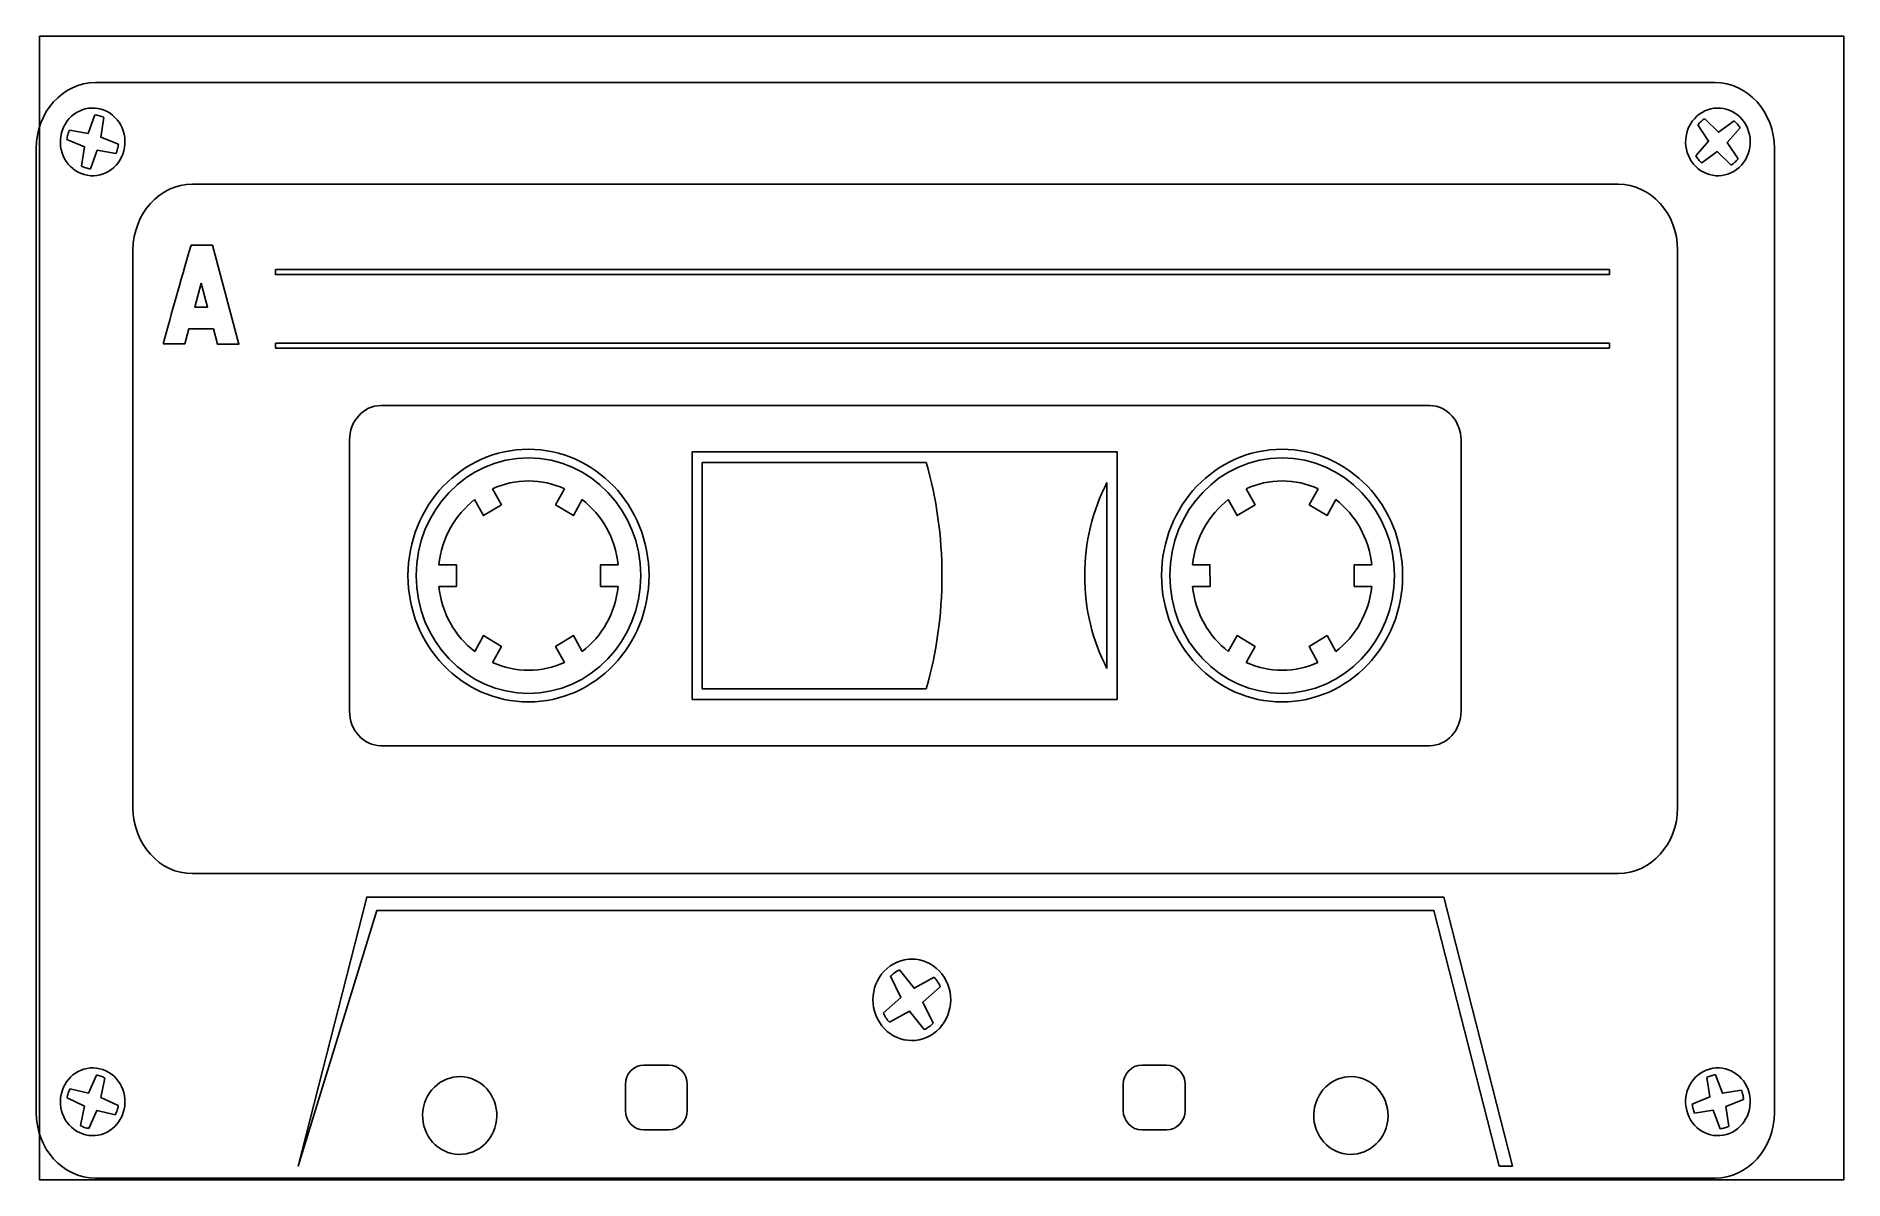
# Model space of a CAD drawing. Extents: x 0 to 104, y 0 to 66.
import ezdxf

# ---------------------------------------------------------------- set-up
doc = ezdxf.new("R2010")
doc.units = 0
doc.layers.get('0').update_dxf_attribs({"linetype": 'CONTINUOUS'})

msp = doc.modelspace()

# ---------------------------------------------------------------- linework, layer by layer
at = {"color": 7}
for points in [[(0.184226, 65.671198), (103.992365, 65.671198), (103.992365, -0.095383), (0.184226, -0.095383)], [(3.415931, 63.000006)], [(3.738671, 61.471285)], [(3.886431, 60.998147)], [(97.680243, 60.80374)], [(98.151323, 60.870149)], [(8.98908, 57.161759)], [(13.764467, 52.250259), (90.507371, 52.250259), (90.507371, 51.962621), (13.764467, 51.962621)], [(9.49688, 51.461862), (9.862901, 50.092677), (9.12286, 50.095025)], [(13.764467, 48.018081), (90.507371, 48.018081), (90.507371, 47.72973), (13.764467, 47.72973)], [(19.826497, 44.431465)], [(28.322511, 41.915959)], [(71.677261, 41.915959)], [(28.322511, 41.421425)], [(71.677261, 41.421425)], [(28.322511, 40.092664)], [(71.677281, 40.092664)], [(37.737946, 27.530581)], [(84.932362, 0.696805), (80.977076, 16.166181), (19.023176, 16.166181), (15.067009, 0.696805), (19.588997, 15.393439), (80.410675, 15.393439), (84.169461, 0.696805)], [(51.609068, 8.907387)], [(51.612188, 8.307781)], [(34.967821, 6.505672)], [(63.608108, 6.505672)], [(2.664949, 2.545373)], [(3.03819, 2.854994)], [(96.880241, 2.84395)], [(97.236102, 2.513856)], [(23.691843, 1.482016)], [(74.958706, 1.482016)]]:
    msp.add_lwpolyline(points, close=True, dxfattribs=at)
for points in [[(3.415931, 63.000006), (96.583761, 63.000006)], [(1.909848, 60.257152), (2.98651, 60.077771), (3.382791, 61.141924)], [(3.886431, 60.998147), (3.714851, 59.870749), (4.730193, 59.455218)], [(95.593119, 60.566752), (96.21578, 59.631414), (95.475539, 58.794714)], [(97.680243, 60.80374), (96.786681, 60.150403), (95.98668, 60.926206)], [(97.904843, 58.616988), (97.281202, 59.553144), (98.023203, 60.391373)], [(2.616689, 58.186432), (2.78827, 59.313829), (1.774108, 59.730178)], [(0.000005, 3.778555), (0.000005, 59.220597)], [(4.592593, 58.926714), (3.516611, 59.106808), (3.12071, 58.043472)], [(95.81772, 58.380712), (96.711281, 59.034154), (97.510502, 58.258352)], [(100.000166, 59.220597), (100.000166, 3.778555)], [(8.98908, 57.161759), (91.010312, 57.161759)], [(5.570814, 21.292562), (5.570814, 53.382351)], [(7.307237, 47.979396), (8.543859, 47.973864), (8.781759, 48.845245), (10.198462, 48.84053), (10.432242, 47.966697), (11.669164, 47.962799), (10.147581, 53.646246)], [(10.147581, 53.646246), (8.911439, 53.649306)], [(94.428277, 53.382351), (94.428277, 21.292562)], [(19.826497, 44.431465), (80.173174, 44.431465)], [(18.027574, 26.859746), (18.027574, 42.441383)], [(37.737946, 27.530581), (52.52743, 27.530581), (56.627636, 27.530581), (62.179985, 27.530581), (62.179985, 41.77147), (56.627636, 41.77147), (52.52821, 41.77147), (37.737946, 41.77147)], [(81.972197, 42.441383), (81.972197, 26.859746)], [(38.313247, 41.158347), (51.207888, 41.158347)], [(51.207888, 28.143494), (38.313247, 28.143494), (38.313247, 41.158347)], [(25.226606, 39.019772), (25.731387, 38.104195), (26.764388, 38.728257), (26.258427, 39.645489)], [(30.386194, 39.64551), (29.880633, 38.728278), (30.913555, 38.103399), (31.419116, 39.019793)], [(61.600884, 29.306496), (61.600884, 39.99545)], [(69.614357, 39.64551), (70.119638, 38.728278), (69.086636, 38.103399), (68.581356, 39.019793)], [(74.773186, 39.019772), (74.268105, 38.104195), (73.236463, 38.728257), (73.741744, 39.645489)], [(23.162922, 34.026021), (24.172884, 34.026021), (24.172884, 35.275066), (23.162922, 35.275066)], [(33.481719, 35.275904), (32.471757, 35.275904), (32.471757, 34.026021), (33.481719, 34.026021)], [(66.518452, 35.275904), (67.528034, 35.275904), (67.528834, 34.026021), (66.518472, 34.026021)], [(76.836869, 34.026021), (75.827287, 34.026021), (75.827287, 35.275066), (76.836869, 35.275066)], [(26.258427, 29.656436), (26.763608, 30.57283), (25.731387, 31.197814), (25.226986, 30.282237)], [(31.418816, 30.282237), (30.913535, 31.198631), (29.880613, 30.57283), (30.386174, 29.656436)], [(68.582156, 30.282237), (69.086656, 31.198631), (70.119658, 30.57283), (69.614377, 29.656436)], [(73.740964, 29.656436), (73.236463, 30.57283), (74.268105, 31.197814), (74.773186, 30.282237)], [(80.173174, 24.870586), (19.826497, 24.870586)], [(91.010312, 17.512336), (8.98908, 17.512336)], [(49.142044, 11.607701), (49.745945, 10.390257), (48.739404, 9.513343)], [(51.663368, 11.549989), (50.501447, 10.917231), (49.665305, 11.971975)], [(51.609068, 8.907387), (51.004387, 10.124832), (52.010249, 11.002563)], [(49.085784, 8.966734), (50.248866, 9.599492), (51.086567, 8.543931)], [(34.967821, 6.505672), (36.392044, 6.505672)], [(63.608108, 6.505672), (65.03155, 6.505672)], [(3.465731, 5.932239), (3.01221, 4.894071), (1.948348, 5.135963)], [(4.719933, 4.169631), (3.729211, 4.645221), (3.960372, 5.75992)], [(33.89976, 3.895614), (33.89976, 5.387893)], [(37.459726, 5.387075), (37.459726, 3.895614)], [(62.540326, 3.895614), (62.540326, 5.387893)], [(66.100112, 5.387075), (66.100112, 3.895614)], [(95.270479, 4.256597), (96.28454, 4.672024), (96.11404, 5.798604)], [(96.617761, 5.942465), (97.014441, 4.879129), (98.089643, 5.059223)], [(1.782428, 4.617602), (2.77433, 4.142829), (2.542489, 3.027313)], [(98.225983, 4.530615), (97.211922, 4.116005), (97.383022, 2.98779)], [(3.03819, 2.854994), (3.491031, 3.893162), (4.555192, 3.650662)], [(96.880241, 2.84395), (96.483561, 3.908103), (95.406799, 3.728827)], [(36.392044, 2.775991), (34.967821, 2.775991)], [(65.03155, 2.775991), (63.608108, 2.775991)]]:
    msp.add_lwpolyline(points, dxfattribs=at)
for points in [[(0.000005, 59.220597), (0.000005, 61.299092), (1.536628, 63.000006), (3.415931, 63.000006)], [(96.583761, 63.000006), (98.463444, 63.000006), (100.000166, 61.299092), (100.000166, 59.220597)], [(1.457807, 60.103022), (1.726668, 61.140373), (2.74825, 61.754125), (3.738671, 61.471285)], [(3.738671, 61.471285), (4.730173, 61.190101), (5.315234, 60.118781), (5.046093, 59.081535)], [(98.151323, 60.870149), (97.477302, 61.682288), (96.3025, 61.768437), (95.529059, 61.062103)], [(3.382791, 61.141924), (3.469411, 61.134044), (3.554671, 61.117469), (3.640211, 61.092091)], [(3.640211, 61.092091), (3.726571, 61.068453), (3.808411, 61.036014), (3.886431, 60.998147)], [(95.529059, 61.062103), (94.753858, 60.355874), (94.672418, 59.125018), (95.345859, 58.313612)], [(95.774759, 60.765873), (95.706979, 60.704997), (95.646639, 60.637058), (95.593119, 60.566752)], [(95.98668, 60.926206), (95.91286, 60.880354), (95.84118, 60.826645), (95.774759, 60.765873)], [(97.868703, 60.612603), (97.810503, 60.683706), (97.746443, 60.746845), (97.680243, 60.80374)], [(98.023203, 60.391373), (97.977883, 60.468008), (97.927503, 60.542296), (97.868703, 60.612603)], [(97.968903, 58.122475), (98.743904, 58.827887), (98.825544, 60.058827), (98.151323, 60.870149)], [(2.76337, 57.712455), (1.773328, 57.995274), (1.189047, 59.064959), (1.457807, 60.103022)], [(1.774108, 59.730178), (1.781228, 59.819407), (1.795988, 59.909454), (1.818928, 60.000318)], [(1.818928, 60.000318), (1.842368, 60.089653), (1.873228, 60.175697), (1.909848, 60.257152)], [(4.730193, 59.455218), (4.721893, 59.365171), (4.706753, 59.274307), (4.683413, 59.18426)], [(5.046093, 59.081535), (4.776553, 58.043472), (3.754091, 57.430349), (2.76337, 57.712455)], [(4.683413, 59.18426), (4.660373, 59.094109), (4.629113, 59.008064), (4.592593, 58.926714)], [(95.345859, 58.313612), (96.01988, 57.50229), (97.193902, 57.416958), (97.968903, 58.122475)], [(95.475539, 58.794714), (95.519879, 58.717366), (95.569679, 58.641444), (95.628459, 58.571954)], [(95.628459, 58.571954), (95.687239, 58.500831), (95.750719, 58.437607), (95.81772, 58.380712)], [(97.510502, 58.258352), (97.584322, 58.304203), (97.655223, 58.357913), (97.723203, 58.418684)], [(97.723203, 58.418684), (97.790203, 58.479561), (97.850543, 58.546682), (97.904843, 58.616988)], [(2.86211, 58.090853), (2.77617, 58.116125), (2.694729, 58.147748), (2.616689, 58.186432)], [(3.12071, 58.043472), (3.03477, 58.052168), (2.94845, 58.06711), (2.86211, 58.090853)], [(5.570814, 53.382351), (5.570814, 55.460845), (7.108997, 57.161759), (8.98908, 57.161759)], [(91.010312, 57.161759), (92.890775, 57.161759), (94.428277, 55.456947), (94.428277, 53.382351)], [(8.911439, 53.649306), (8.244158, 51.337721), (7.827938, 49.886473), (7.307237, 47.979396)], [(18.027574, 42.441383), (18.027574, 43.536341), (18.836555, 44.431465), (19.826497, 44.431465)], [(80.173174, 44.431465), (81.163216, 44.431465), (81.972197, 43.534706), (81.972197, 42.441383)], [(21.3888, 34.651025), (21.3888, 38.662707), (24.494085, 41.915959), (28.322511, 41.915959)], [(28.322511, 41.915959), (32.151617, 41.915959), (35.256902, 38.662707), (35.256902, 34.651025)], [(37.737946, 41.77147), (37.737946, 38.887814), (37.737946, 27.714551), (37.737946, 27.530581)], [(71.677261, 41.915959), (67.848534, 41.915959), (64.743649, 38.662707), (64.743649, 34.651025)], [(78.611652, 34.651025), (78.611652, 38.662707), (75.505987, 41.915959), (71.677261, 41.915959)], [(21.86078, 34.651025), (21.86078, 38.389298), (24.754625, 41.421425), (28.322511, 41.421425)], [(28.322511, 41.421425), (31.891077, 41.421425), (34.784921, 38.389298), (34.784921, 34.651025)], [(51.207888, 41.158347), (51.793049, 39.093264), (52.109069, 36.91041), (52.109069, 34.651738)], [(71.677261, 41.421425), (68.109475, 41.421425), (65.21553, 38.389298), (65.21553, 34.651025)], [(78.139771, 34.651025), (78.139771, 38.389298), (75.245246, 41.421425), (71.677261, 41.421425)], [(26.258427, 39.645489), (26.891048, 39.933044), (27.58959, 40.092664), (28.322511, 40.092664)], [(28.322511, 40.092664), (29.056112, 40.092664), (29.753573, 39.932331), (30.386194, 39.64551)], [(61.600884, 39.99545), (60.783703, 38.404323), (60.319242, 36.584108), (60.319242, 34.651025)], [(71.677261, 40.092664), (70.944439, 40.092664), (70.246978, 39.932331), (69.614357, 39.64551)], [(73.741744, 39.645489), (73.108343, 39.933044), (72.410882, 40.092664), (71.677281, 40.092664)], [(23.162922, 35.275066), (23.330303, 36.806951), (24.104724, 38.145226), (25.226606, 39.019772)], [(31.419116, 39.019793), (32.540698, 38.145247), (33.314339, 36.806951), (33.481719, 35.275904)], [(68.581356, 39.019793), (67.459474, 38.145247), (66.685853, 36.806951), (66.518452, 35.275904)], [(76.836869, 35.275066), (76.670269, 36.806951), (75.895067, 38.145226), (74.773186, 39.019772)], [(28.322511, 27.384457), (24.494085, 27.384457), (21.3888, 30.639343), (21.3888, 34.651025)], [(28.322511, 27.878886), (24.754625, 27.878886), (21.86078, 30.912564), (21.86078, 34.651025)], [(34.784921, 34.651025), (34.784921, 30.912564), (31.891077, 27.878886), (28.322511, 27.878886)], [(35.256902, 34.651025), (35.256902, 30.639343), (32.151617, 27.384457), (28.322511, 27.384457)], [(52.109069, 34.651738), (52.109069, 32.392353), (51.793049, 30.209583), (51.207888, 28.143494)], [(60.319242, 34.651025), (60.319242, 32.717838), (60.783703, 30.89844), (61.600884, 29.306496)], [(64.743649, 34.651025), (64.743649, 30.639343), (67.848534, 27.384457), (71.677261, 27.384457)], [(65.21553, 34.651025), (65.21553, 30.912564), (68.109475, 27.878886), (71.677261, 27.878886)], [(71.677261, 27.878886), (75.245226, 27.878886), (78.139771, 30.912564), (78.139771, 34.651025)], [(71.677261, 27.384457), (75.505987, 27.384457), (78.611652, 30.639343), (78.611652, 34.651025)], [(25.226986, 30.282237), (24.104724, 31.15586), (23.331083, 32.494261), (23.162922, 34.026021)], [(33.481719, 34.026021), (33.314339, 32.495057), (32.540698, 31.156678), (31.418816, 30.282237)], [(66.518472, 34.026021), (66.685853, 32.495057), (67.459494, 31.156678), (68.582156, 30.282237)], [(74.773186, 30.282237), (75.895067, 31.15586), (76.668689, 32.494261), (76.836869, 34.026021)], [(28.322491, 29.208465), (27.58957, 29.208465), (26.892508, 29.368902), (26.258427, 29.656436)], [(30.386174, 29.656436), (29.753553, 29.368902), (29.056092, 29.208465), (28.322491, 29.208465)], [(69.614377, 29.656436), (70.246998, 29.368902), (70.944459, 29.208465), (71.677281, 29.208465)], [(71.677281, 29.208465), (72.410882, 29.208465), (73.108343, 29.368902), (73.740964, 29.656436)], [(19.826497, 24.870586), (18.837335, 24.870586), (18.027574, 25.76571), (18.027574, 26.859746)], [(81.972197, 26.859746), (81.972197, 25.76571), (81.162436, 24.870586), (80.173174, 24.870586)], [(8.98908, 17.512336), (7.111637, 17.512336), (5.570814, 19.213145), (5.570814, 21.292562)], [(94.428277, 21.292562), (94.428277, 19.216435), (92.888435, 17.512336), (91.010312, 17.512336)], [(52.236409, 11.554076), (51.553208, 12.630718), (50.165906, 12.923156), (49.138264, 12.208125)], [(49.138264, 12.208125), (48.109843, 11.492277), (47.830842, 10.038683), (48.514343, 8.96204)], [(49.387465, 11.815415), (49.298885, 11.75217), (49.216664, 11.682807), (49.142044, 11.607701)], [(49.665305, 11.971975), (49.569505, 11.928387), (49.476825, 11.876207), (49.387465, 11.815415)], [(51.612188, 8.307781), (52.63973, 9.024236), (52.91961, 10.477223), (52.236409, 11.554076)], [(51.861029, 11.293365), (51.801269, 11.385654), (51.735829, 11.471824), (51.663368, 11.549989)], [(52.010249, 11.002563), (51.969429, 11.101411), (51.919829, 11.200049), (51.861029, 11.293365)], [(48.739404, 9.513343), (48.781204, 9.414705), (48.830224, 9.316674), (48.889404, 9.223358)], [(48.514343, 8.96204), (49.198224, 7.885188), (50.583667, 7.593568), (51.612188, 8.307781)], [(48.889404, 9.223358), (48.948584, 9.130252), (49.015284, 9.044082), (49.085784, 8.966734)], [(51.086567, 8.543931), (51.180708, 8.586702), (51.272708, 8.638672), (51.362548, 8.701309)], [(51.362548, 8.701309), (51.452228, 8.763526), (51.533668, 8.832282), (51.609068, 8.907387)], [(3.838971, 6.241902), (2.86407, 6.581615), (1.811828, 6.029473), (1.487608, 5.008699)], [(5.014753, 3.778576), (5.339754, 4.799351), (4.812693, 5.903006), (3.838971, 6.241902)], [(33.89976, 5.387893), (33.89976, 6.002441), (34.380421, 6.505672), (34.967821, 6.505672)], [(36.392044, 6.505672), (36.979745, 6.505672), (37.459726, 6.002441), (37.459726, 5.387075)], [(62.540326, 5.387893), (62.540326, 6.002441), (63.020027, 6.505672), (63.608108, 6.505672)], [(65.03155, 6.505672), (65.619631, 6.505672), (66.100112, 6.002441), (66.100112, 5.387075)], [(94.953678, 3.883753), (94.685318, 4.921711), (95.270479, 5.991397), (96.26188, 6.274215)], [(96.26188, 6.274215), (97.251922, 6.555609), (98.274384, 5.942486), (98.541964, 4.904318)], [(3.720231, 5.868994), (3.635751, 5.899087), (3.550511, 5.91954), (3.465731, 5.932239)], [(3.960372, 5.75992), (3.884971, 5.80269), (3.804611, 5.83974), (3.720231, 5.868994)], [(25.040785, 5.727606), (23.921844, 6.117047), (22.713242, 5.482654), (22.340001, 4.31104)], [(26.392248, 2.898582), (26.764408, 4.070992), (26.159327, 5.338165), (25.040785, 5.727606)], [(76.307528, 5.727606), (75.187806, 6.117047), (73.979204, 5.482654), (73.607524, 4.31104)], [(77.65949, 2.898582), (78.031951, 4.070992), (77.42571, 5.338165), (76.307528, 5.727606)], [(96.11404, 5.798604), (96.19178, 5.837477), (96.274, 5.868994), (96.35916, 5.894372)], [(96.35916, 5.894372), (96.445881, 5.918722), (96.531821, 5.934481), (96.617761, 5.942465)], [(1.487608, 5.008699), (1.162987, 3.988741), (1.690428, 2.885086), (2.664949, 2.545373)], [(1.843468, 4.884662), (1.815248, 4.796878), (1.795228, 4.706831), (1.782428, 4.617602)], [(1.948348, 5.135963), (1.907228, 5.056771), (1.871388, 4.973074), (1.843468, 4.884662)], [(4.660073, 3.902571), (4.687913, 3.99201), (4.706753, 4.081219), (4.719933, 4.169631)], [(22.340001, 4.31104), (21.968201, 3.13863), (22.573662, 1.872296), (23.691843, 1.482016)], [(73.607524, 4.31104), (73.235083, 3.13863), (73.840544, 1.872296), (74.958706, 1.482016)], [(95.316379, 3.986268), (95.293719, 4.076525), (95.278679, 4.166571), (95.270479, 4.256597)], [(98.541964, 4.904318), (98.811884, 3.86636), (98.225943, 2.795857), (97.236102, 2.513856)], [(98.089643, 5.059223), (98.126563, 4.97716), (98.157423, 4.891828), (98.181643, 4.801572)], [(98.181643, 4.801572), (98.204103, 4.711525), (98.219343, 4.620661), (98.225983, 4.530615)], [(3.415931, -0.000036), (1.536628, -0.000036), (0.000005, 1.700773), (0.000005, 3.778555)], [(2.664949, 2.545373), (3.638391, 2.20566), (4.691313, 2.75799), (5.014753, 3.778576)], [(4.555192, 3.650662), (4.595913, 3.729665), (4.632153, 3.814997), (4.660073, 3.902571)], [(34.967821, 2.775991), (34.380421, 2.775991), (33.89976, 3.280039), (33.89976, 3.895614)], [(37.459726, 3.895614), (37.459726, 3.280039), (36.979745, 2.775991), (36.392044, 2.775991)], [(63.608108, 2.775991), (63.020027, 2.775991), (62.540326, 3.280039), (62.540326, 3.895614)], [(66.100112, 3.895614), (66.100112, 3.280039), (65.619651, 2.775991), (65.03155, 2.775991)], [(97.236102, 2.513856), (96.2445, 2.231645), (95.222819, 2.844768), (94.953678, 3.883753)], [(95.406799, 3.728827), (95.370659, 3.810282), (95.339019, 3.896222), (95.316379, 3.986268)], [(100.000166, 3.778555), (100.000166, 1.700794), (98.463444, -0.000036), (96.583761, -0.000036)], [(2.542489, 3.027313), (2.618269, 2.983935), (2.698549, 2.94831), (2.78341, 2.918238)], [(2.78341, 2.918238), (2.86699, 2.888963), (2.95225, 2.867693), (3.03819, 2.854994)], [(23.691843, 1.482016), (24.811185, 1.091757), (26.020567, 1.72615), (26.392248, 2.898582)], [(74.958706, 1.482016), (76.077468, 1.091757), (77.28625, 1.72615), (77.65949, 2.898582)], [(97.137322, 2.893867), (97.051322, 2.869328), (96.966161, 2.851934), (96.880241, 2.84395)], [(97.383022, 2.98779), (97.304702, 2.948289), (97.223262, 2.9174), (97.137322, 2.893867)], [(96.583761, -0.000036), (65.527851, -0.000036), (34.471641, -0.000036), (3.415931, -0.000036)]]:
    msp.add_open_spline(points, degree=3, dxfattribs=at)

doc.saveas('drawing.dxf')
